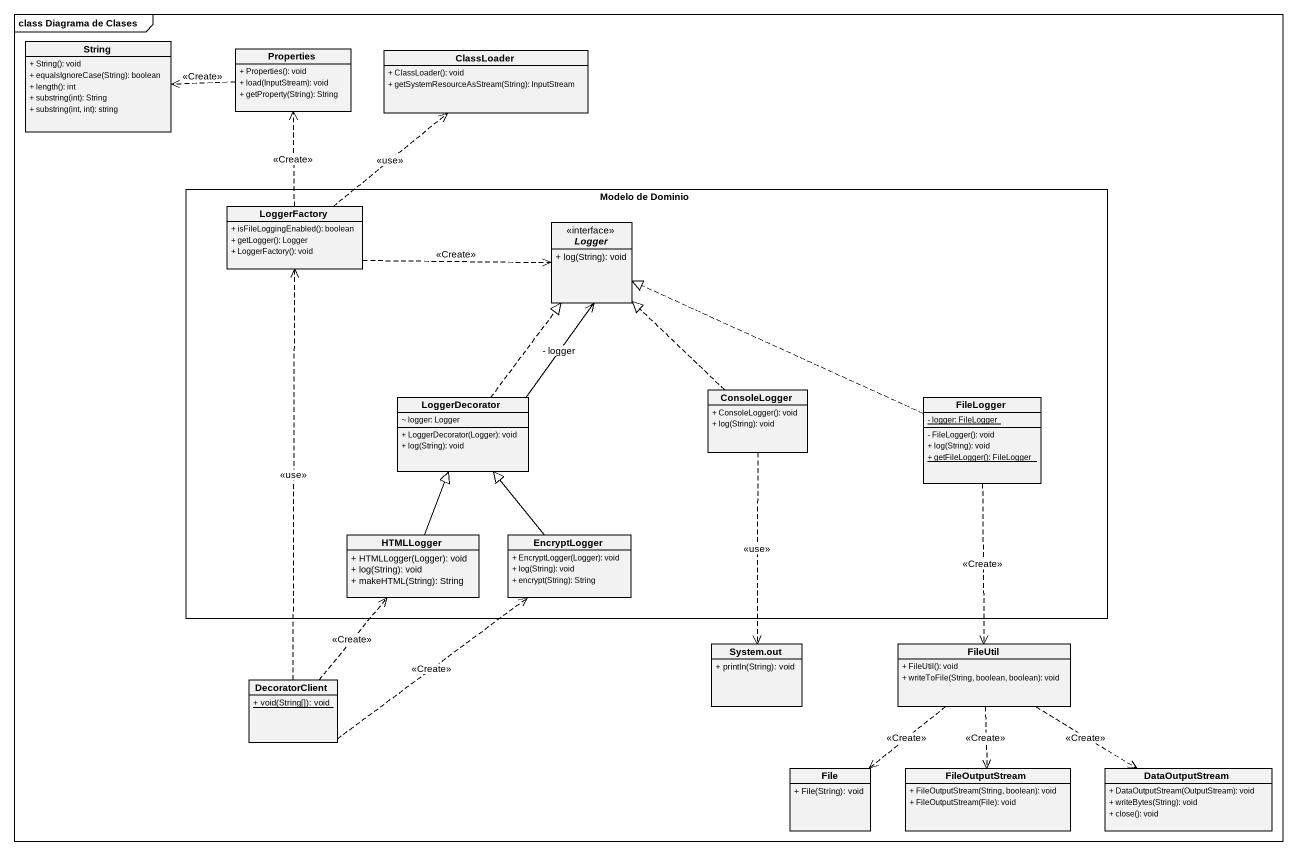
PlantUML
@startuml
mainframe class Diagrama de Clases
hide circle
hide empty members
skinparam classAttributeIconSize 0
class String {
  + String(): void
  + equalsIgnoreCase(String): boolean
  + length(): int
  + substring(int): String
  + substring(int, int): string
}
class Properties {
  + Properties(): void
  + load(InputStream): void
  + getProperty(String): String
}
class ClassLoader {
  + ClassLoader(): void
  + getSystemResourceAsStream(String): InputStream
}
rectangle "Modelo de Dominio" as Modelo_de_Dominio {
  class LoggerFactory {
    + isFileLoggingEnabled(): boolean
    + getLogger(): Logger
    + LoggerFactory(): void
  }
  interface Logger {
    + log(String): void
  }
  class LoggerDecorator {
    ~ logger: Logger
    + LoggerDecorator(Logger): void
    + log(String): void
  }
  class ConsoleLogger {
    + ConsoleLogger(): void
    + log(String): void
  }
  class FileLogger {
    {static} - logger: FileLogger
    - FileLogger(): void
    + log(String): void
    {static} + getFileLogger(): FileLogger
  }
  class HTMLLogger {
    + HTMLLogger(Logger): void
    + log(String): void
    + makeHTML(String): String
  }
  class EncryptLogger {
    + EncryptLogger(Logger): void
    + log(String): void
    + encrypt(String): String
  }
}
class "System.out" as System_out {
  + println(String): void
}
class FileUtil {
  + FileUtil(): void
  + writeToFile(String, boolean, boolean): void
}
class DecoratorClient {
  {static} + void(String[]): void
}
class "File" as File_ {
  + File(String): void
}
class FileOutputStream {
  + FileOutputStream(String, boolean): void
  + FileOutputStream(File): void
}
class DataOutputStream {
  + DataOutputStream(OutputStream): void
  + writeBytes(String): void
  + close(): void
}
Properties .left.> String : <<Create>>
LoggerFactory .up.> Properties : <<Create>>
LoggerFactory .up.> ClassLoader : <<use>>
LoggerFactory .right.> Logger : <<Create>>
LoggerDecorator .up.|> Logger
LoggerDecorator -up-> Logger : - logger
ConsoleLogger .up.|> Logger
ConsoleLogger ..> System_out : <<use>>
FileLogger .left.|> Logger
FileLogger ..> FileUtil : <<Create>>
HTMLLogger -up-|> LoggerDecorator
EncryptLogger -up-|> LoggerDecorator
FileUtil ..> File_ : <<Create>>
FileUtil ..> FileOutputStream : <<Create>>
FileUtil ..> DataOutputStream : <<Create>>
DecoratorClient .up.> LoggerFactory : <<use>>
DecoratorClient .up.> HTMLLogger : <<Create>>
DecoratorClient .right.> EncryptLogger : <<Create>>
@enduml
